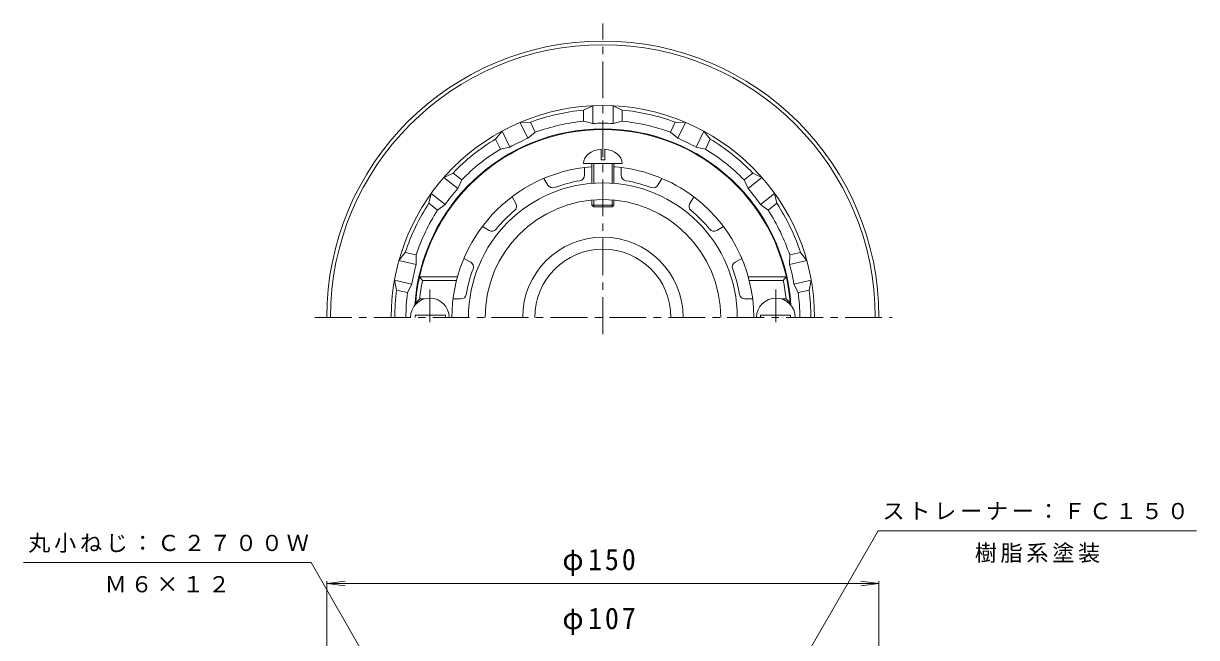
# Model space of a CAD drawing. Units: millimetres, scale not verified. Extents: x -188 to 148, y -231 to 248.
# Drawn here: x -188.5 to 130.2, y 81.8 to 248.4 of the extents above; entities that cross this region are included whole.
import ezdxf

# ---------------------------------------------------------------- set-up
doc = ezdxf.new("R2010")
doc.units = ezdxf.units.MM
doc.header["$LTSCALE"] = 2
doc.linetypes.add('CHAIN1', pattern=[8, 5, -1, 1, -1])
for name, color, linetype, lineweight in [('0-0_通り芯', 3, 'Continuous', 9), ('0-2_仕上', 6, 'Continuous', 9), ('0-4_その他', 7, 'Continuous', 9), ('0-5_寸法', 7, 'Continuous', 9)]:
    doc.layers.add(name, color=color, linetype=linetype, lineweight=lineweight)
doc.styles.add('ＭＳ ゴシック', font='')
doc.styles.get('ＭＳ ゴシック').set_extended_font_data('MS Gothic')

msp = doc.modelspace()

# ---------------------------------------------------------------- linework, layer by layer
at = {"layer": '0-0_通り芯', "linetype": 'CHAIN1'}
for p, q in [((-31.085, 164.078), (-31.085, 248.388)), ((-109.295, 168.623), (47.508, 168.623))]:
    msp.add_line(p, q, dxfattribs=at)
at = {"layer": '0-0_通り芯'}
for p, q in [((-36.335, 224.879), (-33.835, 226.057)), ((-36.335, 221.865), (-36.335, 224.879)), ((-33.835, 221.241), (-33.835, 226.057)), ((-25.835, 224.879), (-28.335, 226.057)), ((-28.335, 221.241), (-28.335, 226.057)), ((-25.835, 221.865), (-25.835, 224.879)), ((-50.763, 221.585), (-53.527, 221.563)), ((-51.437, 217.223), (-53.527, 221.563)), ((-49.455, 218.87), (-50.763, 221.585)), ((-36.335, 221.865), (-33.835, 221.241)), ((-25.835, 221.865), (-28.335, 221.241)), ((-12.714, 218.87), (-11.406, 221.585)), ((-11.406, 221.585), (-8.642, 221.563)), ((-10.732, 217.223), (-8.642, 221.563)), ((-60.223, 217.03), (-58.482, 219.176)), ((-58.915, 214.314), (-60.223, 217.03)), ((-56.392, 214.837), (-58.482, 219.176)), ((-49.455, 218.87), (-51.437, 217.223)), ((-12.714, 218.87), (-10.732, 217.223)), ((-5.777, 214.837), (-3.687, 219.176)), ((-1.946, 217.03), (-3.687, 219.176)), ((-3.254, 214.314), (-1.946, 217.03)), ((-58.915, 214.314), (-56.392, 214.837)), ((-3.254, 214.314), (-5.777, 214.837)), ((-71.794, 207.802), (-74.274, 206.583)), ((-69.437, 205.923), (-71.794, 207.802)), ((7.268, 205.923), (9.624, 207.802)), ((9.624, 207.802), (12.105, 206.583)), ((-70.508, 203.58), (-74.274, 206.583)), ((-69.437, 205.923), (-70.508, 203.58)), ((7.268, 205.923), (8.339, 203.58)), ((8.339, 203.58), (12.105, 206.583)), ((-78.34, 199.593), (-77.703, 202.283)), ((-73.937, 199.28), (-77.703, 202.283)), ((11.768, 199.28), (15.534, 202.283)), ((16.171, 199.593), (15.534, 202.283)), ((-75.984, 197.714), (-78.34, 199.593)), ((-75.984, 197.714), (-73.937, 199.28)), ((13.815, 197.714), (11.768, 199.28)), ((13.815, 197.714), (16.171, 199.593)), ((-84.761, 186.259), (-86.467, 184.084)), ((-81.823, 185.589), (-84.761, 186.259)), ((-81.823, 185.589), (-81.771, 183.013)), ((19.654, 185.589), (19.602, 183.013)), ((19.654, 185.589), (22.592, 186.259)), ((22.592, 186.259), (24.298, 184.084)), ((-81.771, 183.013), (-86.467, 184.084)), ((19.602, 183.013), (24.298, 184.084)), ((20.826, 177.651), (25.522, 178.722)), ((24.929, 176.023), (25.522, 178.722)), ((21.991, 175.352), (20.826, 177.651)), ((21.991, 175.352), (24.929, 176.023))]:
    msp.add_line(p, q, dxfattribs=at)
for points in [[(-84.16, 175.352), (-87.098, 176.023), (-87.691, 178.722)], [(-84.16, 175.352), (-82.995, 177.651), (-87.691, 178.722)]]:
    msp.add_lwpolyline(points, dxfattribs=at)
for radius, start, end in [(75, 0, 180), (74, 0, 180), (57.5, 0, 180), (56.5, 95.33163, 110.38268), (56.5, 69.61734, 84.66838), (53.5, 95.63155, 110.08276), (52.69, 87.00826, 92.99176), (53.5, 69.91725, 84.36847), (51.174, 3.72131, 176.27876), (56.5, 121.04591, 136.09695), (52.69, 112.72255, 118.70604), (52.69, 61.29398, 67.27747), (56.5, 43.90306, 58.9541), (53.5, 121.34583, 135.79704), (53.5, 44.20297, 58.65419), (52.69, 138.43683, 144.42032), (52.69, 35.5797, 41.56319), (56.5, 146.76019, 161.81123), (53.5, 147.0601, 161.51132), (53.5, 18.48869, 32.93991), (56.5, 18.18878, 33.23982), (21.786, 0, 180), (18.5, 0, 180), (52.69, 164.15111, 170.13461), (52.69, 9.8654, 15.84891), (56.5, 172.47449, 180), (53.5, 172.7744, 180), (53.5, 0, 7.22562), (56.5, 0, 7.52553)]:
    msp.add_arc((-31.085, 168.623), radius, start, end, dxfattribs=at)
at = {"layer": '0-2_仕上'}
for p, q in [((-31.585, 211.403), (-31.585, 214.285)), ((-30.585, 211.403), (-30.585, 214.285)), ((-36.335, 210.403), (-25.834, 210.403)), ((-34.085, 205.01), (-34.085, 210.403)), ((-33.585, 205.048), (-33.585, 210.403)), ((-31.585, 211.403), (-30.585, 211.403)), ((-28.584, 205.048), (-28.584, 210.403)), ((-28.085, 205.01), (-28.085, 210.403)), ((-36.084, 207.204), (-36.084, 209.317)), ((-26.084, 207.204), (-26.084, 209.317)), ((-46.045, 204.535), (-47.101, 206.365)), ((-16.124, 204.535), (-15.068, 206.365)), ((-54.705, 199.535), (-55.762, 201.365)), ((-7.464, 199.535), (-6.407, 201.365)), ((-34.085, 199.123), (-34.085, 200.482)), ((-34.085, 199.123), (-28.085, 199.123)), ((-34.085, 199.123), (-33.585, 198.623)), ((-33.585, 198.623), (-33.585, 200.525)), ((-33.585, 198.623), (-28.584, 198.623)), ((-28.584, 198.623), (-28.584, 200.525)), ((-28.085, 199.123), (-28.584, 198.623)), ((-28.085, 199.123), (-28.085, 200.482)), ((-61.996, 192.244), (-63.827, 193.3)), ((-0.173, 192.243), (1.657, 193.3)), ((-66.996, 183.583), (-68.827, 184.64)), ((4.827, 183.583), (6.658, 184.64)), ((-80.074, 178.623), (-80.884, 179.623)), ((-70.581, 179.623), (-80.884, 179.623)), ((-70.846, 178.623), (-80.074, 178.623)), ((8.412, 179.623), (18.715, 179.623)), ((8.677, 178.623), (17.905, 178.623)), ((17.905, 178.623), (18.715, 179.623)), ((-81.485, 172.623), (-81.927, 172.623)), ((-69.665, 173.623), (-71.779, 173.623)), ((7.496, 173.623), (9.61, 173.623)), ((17.516, 173.623), (18.665, 173.623)), ((18.665, 173.623), (19.758, 172.623)), ((19.316, 172.623), (19.758, 172.623)), ((-82.085, 168.623), (-82.085, 169.223)), ((-73.865, 169.223), (-82.085, 169.223)), ((-73.865, 168.623), (-73.865, 169.223)), ((11.696, 169.223), (19.916, 169.223)), ((11.696, 168.623), (11.696, 169.223)), ((19.916, 168.623), (19.916, 169.223))]:
    msp.add_line(p, q, dxfattribs=at)
at = {"layer": '0-2_仕上', "linetype": 'CHAIN1'}
for p, q in [((-78.085, 167.348), (-78.085, 176.23)), ((15.915, 167.348), (15.915, 176.23))]:
    msp.add_line(p, q, dxfattribs=at)
at = {"layer": '0-2_仕上'}
msp.add_lwpolyline([(-79.685, 173.623), (-80.834, 173.623), (-81.927, 172.623)], dxfattribs=at)
for centre, radius, start, end in [((-31.085, 168.623), 51, 4.49843, 175.50157), ((-31.085, 168.623), 41, 94.19614, 180), ((-37.584, 207.204), 1.5, 279.563, 0), ((-31.085, 168.623), 41, 55.17145, 85.80386), ((-31.085, 168.623), 41, 85.31111, 85.80386), ((-24.584, 207.204), 1.5, 179.99927, 260.43636), ((-31.085, 168.623), 36.511, 0, 180), ((-44.746, 205.285), 1.5, 209.99927, 290.43636), ((-31.085, 168.623), 37.624, 99.56326, 110.43671), ((-31.085, 168.623), 37.624, 69.56326, 80.43671), ((-17.423, 205.285), 1.5, 249.563, 330), ((-31.085, 168.623), 41, 0, 55.80386), ((-31.085, 168.623), 32, 0, 180), ((-31.085, 168.623), 37.624, 129.56326, 140.43671), ((-56.004, 198.785), 1.5, 309.563, 30), ((-6.165, 198.785), 1.5, 149.99927, 230.43636), ((-31.085, 168.623), 37.624, 39.56326, 50.43671), ((-61.246, 193.543), 1.5, 239.99927, 320.43636), ((-0.923, 193.543), 1.5, 219.563, 300), ((-31.085, 168.623), 37.624, 159.56326, 170.43671), ((-67.746, 182.284), 1.5, 339.563, 60), ((5.577, 182.284), 1.5, 119.99927, 200.43636), ((-31.085, 168.623), 37.624, 9.56326, 20.43671), ((-31.085, 168.623), 50, 168.463, 174.26086), ((-31.085, 168.623), 50, 5.73914, 11.537), ((-78.085, 168.623), 5.25, 0, 180), ((-69.665, 175.123), 1.5, 269.99927, 350.43636), ((7.496, 175.123), 1.5, 189.563, 270), ((15.915, 168.623), 5.25, 0, 180)]:
    msp.add_arc(centre, radius, start, end, dxfattribs=at)
for start_param, end_param in [(1.666179, 3.1415927), (6.2831853, 7.7585989)]:
    msp.add_ellipse((-31.085, 210.403), major_axis=(5.25, 0), ratio=0.7428, start_param=start_param, end_param=end_param, dxfattribs=at)
at = {"layer": '0-4_その他'}
for p, q in [((-106.085, 96.434), (-101.127, 97.086)), ((-106.085, -15.566), (-106.085, 97.034)), ((-106.085, 96.434), (43.915, 96.434)), ((-106.085, 96.434), (-101.127, 95.781)), ((43.915, 96.434), (38.958, 97.086)), ((43.915, 96.434), (38.958, 95.781)), ((43.915, -15.566), (43.915, 97.034))]:
    msp.add_line(p, q, dxfattribs=at)
at = {"layer": '0-5_寸法'}
for p in [(-188.469, 102.11), (-75.573, 41.853)]:
    msp.add_line(p, (-110.363, 102.11), dxfattribs=at)
msp.add_lwpolyline([(5.426, 44.434), (43.678, 110.688), (130.166, 110.688)], dxfattribs=at)

# ---------------------------------------------------------------- texts
at = {"layer": '0-4_その他', "color": 2, "char_height": 5.865, "attachment_point": 7, "style": 'ＭＳ ゴシック'}
for s, insert in [('\\T1.21;\\W0.95;φ150', (-42.085, 98.434)), ('\\T1.21;\\W0.95;φ107', (-42.085, 82.434))]:
    msp.add_mtext(s, dxfattribs=dict(at, insert=insert))
at = {"layer": '0-5_寸法', "char_height": 4.399, "attachment_point": 7, "style": 'ＭＳ ゴシック'}
for s, insert in [('\\T1.17;ストレーナー：ＦＣ１５０', (44.862, 113.654)), ('\\T1.17;丸小ねじ：Ｃ２７００Ｗ', (-187.164, 104.735)), ('\\T1.17;樹脂系塗装', (69.922, 102.007)), ('\\T1.17;Ｍ６×１２', (-166.416, 93.953))]:
    msp.add_mtext(s, dxfattribs=dict(at, insert=insert))

doc.saveas('drawing.dxf')
